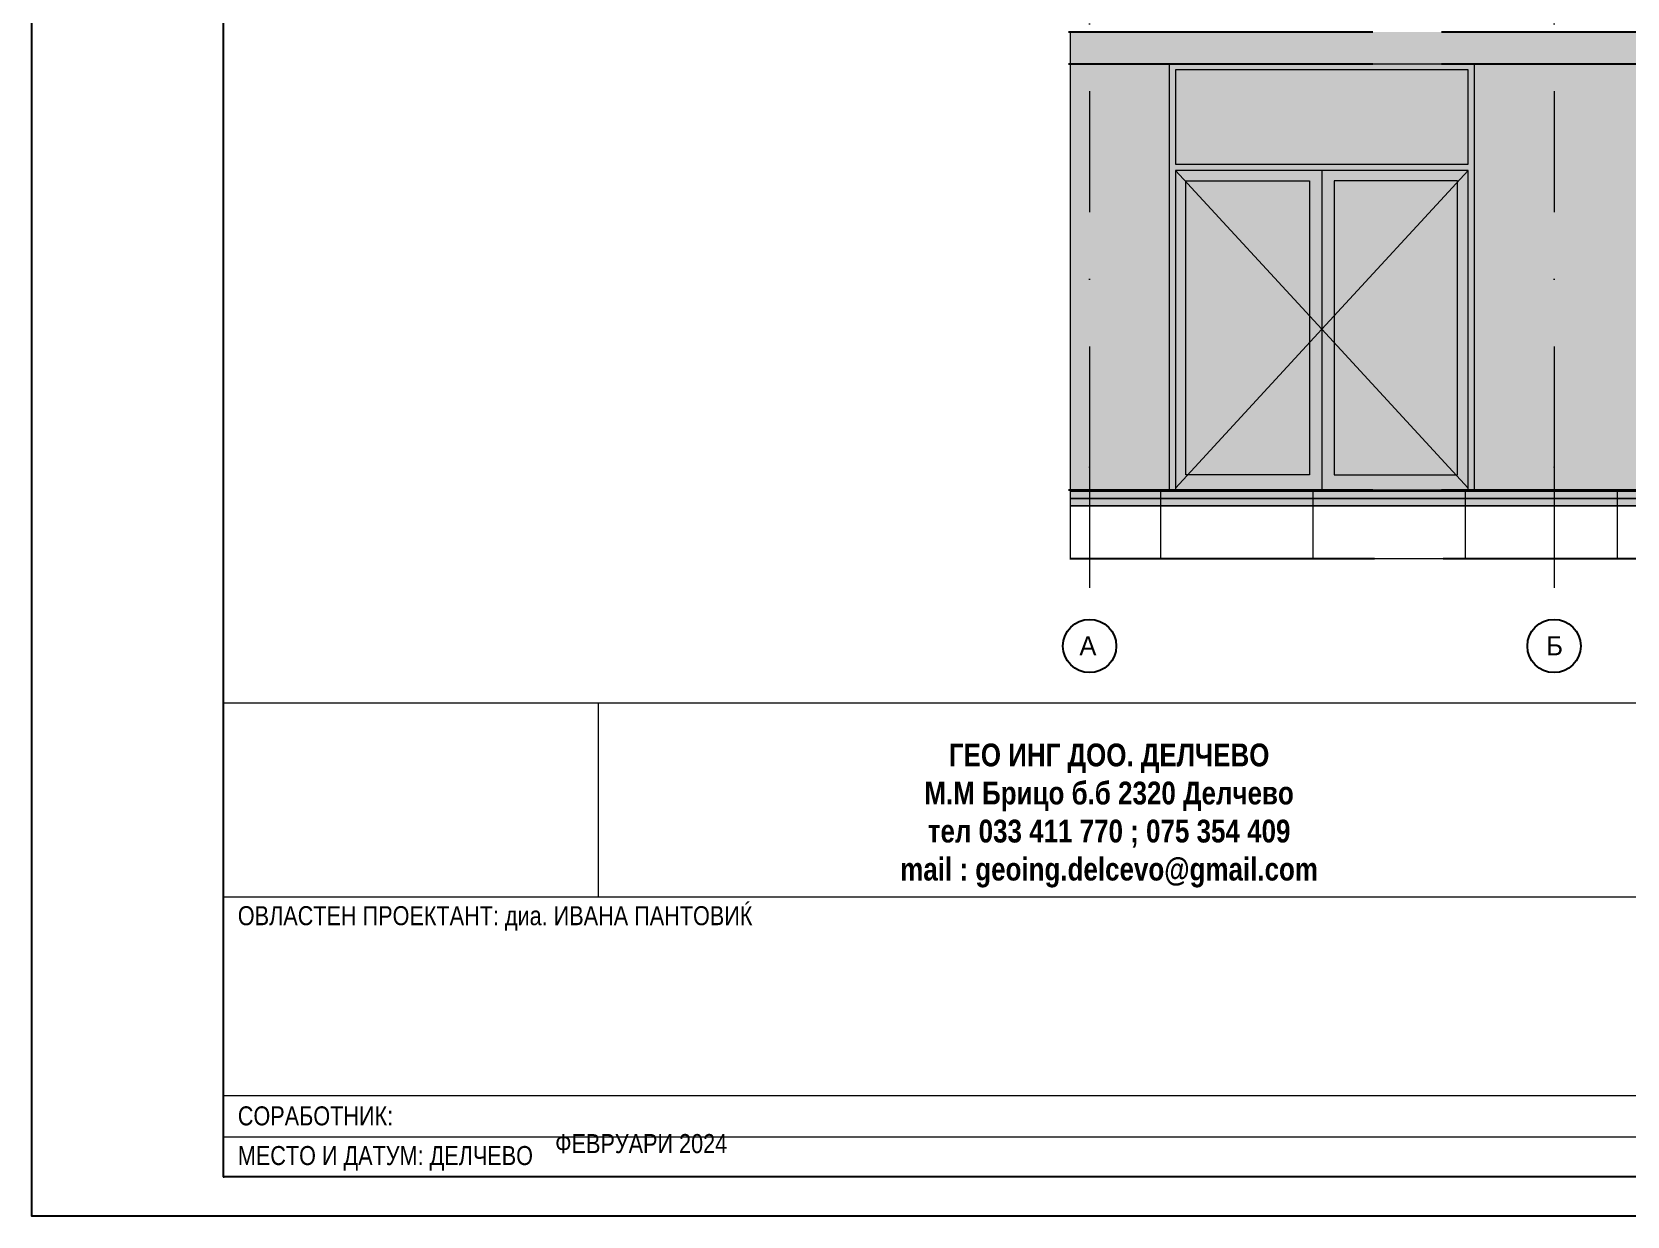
# Model space of a CAD drawing. Extents: x -1929 to 256751, y -18317 to 36108.
# Drawn here: x 6988 to 8035, y 29 to 807 of the extents above; entities that cross this region are included whole.
import ezdxf

# ---------------------------------------------------------------- set-up
doc = ezdxf.new("R2010")
doc.units = 0
doc.header["$LTSCALE"] = 5
doc.header["$MEASUREMENT"] = 0
doc.linetypes.add('- Осеви линии', pattern=[670.277762, 317.5, -176.388889, 0, -176.388874])
doc.linetypes.add('- Скирити линии', pattern=[245, 200, -45])
for name, color, linetype in [('4 _ - Фрагмент - Разрез.2D Elements', 7, 'Continuous'), ('4 _ - Щриховки - Основни.2D Elements', 7, 'Continuous'), ('6 _ - Конструктивни оси.Dimensioning', 7, 'Continuous'), ('7 _ - Основни елементи.2D Elements', 7, 'Continuous'), ('Structural - Bearing', 7, 'Continuous')]:
    doc.layers.add(name, color=color, linetype=linetype)
doc.styles.add('GENERATED_STYLE_1', font='GOTHIC.TTF')
doc.styles.add('GENERATED_STYLE_2', font='GOTHICB.TTF')
doc.styles.add('GENERATED_STYLE_3', font='GOTHIC.TTF')

msp = doc.modelspace()

# ---------------------------------------------------------------- hatches: boundary and pattern name
at = {"layer": '4 _ - Щриховки - Основни.2D Elements', "linetype": 'Continuous', "lineweight": 0, "true_color": 0xdedede}
msp.add_hatch(color=254, dxfattribs=at).paths.add_polyline_path([(8567.1, 504.9), (7670, 504.9), (7670, 500.1), (8567.1, 500.1)])
at = {"layer": '4 _ - Щриховки - Основни.2D Elements', "linetype": 'Continuous', "lineweight": 13}
msp.add_hatch(color=256, dxfattribs=at).paths.add_polyline_path([(8567.1, 500.1), (7670, 500.1), (7670, 495.3), (8567.1, 495.3)])
at = {"layer": 'Structural - Bearing', "linetype": 'Continuous', "lineweight": 0, "true_color": 0xdedede}
for points in [[(7670, 505.7), (7695, 505.7), (7695, 806.7), (7670, 806.7)], [(7695, 505.7), (7735, 505.7), (7735, 785.7), (7935, 785.7), (7935, 505.7), (7975, 505.7), (7975, 806.7), (7695, 806.7)], [(7975, 806.7), (7975, 505.7), (8000, 505.7), (8000, 806.7)], [(7735, 781.7), (7739, 781.7), (7931, 781.7), (7935, 781.7), (7935, 785.7), (7735, 785.7)], [(7739, 719.7), (7739, 781.7), (7735, 781.7), (7735, 505.7), (7739, 505.7), (7739, 715.7)], [(7739, 781.7), (7739, 719.7), (7931, 719.7), (7931, 781.7)], [(7931, 719.7), (7931, 715.7), (7931, 505.7), (7935, 505.7), (7935, 781.7), (7931, 781.7)], [(7739, 719.7), (7739, 715.7), (7931, 715.7), (7931, 719.7)], [(7739, 708.9), (7745.8, 708.9), (7827, 708.9), (7835, 708.9), (7835, 715.7), (7739, 715.7)], [(7835, 715.7), (7835, 708.9), (7843, 708.9), (7924.2, 708.9), (7931, 708.9), (7931, 715.7)], [(7745.8, 708.9), (7739, 708.9), (7739, 515.7), (7745.8, 515.7)], [(7745.8, 708.9), (7745.8, 515.7), (7827, 515.7), (7827, 708.9)], [(7835, 515.7), (7835, 708.9), (7827, 708.9), (7827, 515.7)], [(7835, 515.7), (7843, 515.7), (7843, 708.9), (7835, 708.9)], [(7843, 708.9), (7843, 515.7), (7924.2, 515.7), (7924.2, 708.9)], [(7924.2, 708.9), (7924.2, 515.7), (7931, 515.7), (7931, 708.9)], [(7739, 515.7), (7739, 505.7), (7835, 505.7), (7835, 515.7), (7827, 515.7), (7745.8, 515.7)], [(7835, 515.7), (7835, 505.7), (7931, 505.7), (7931, 515.7), (7924.2, 515.7), (7843, 515.7)]]:
    msp.add_hatch(color=254, dxfattribs=at).paths.add_polyline_path(points)
h = msp.add_hatch(color=254, dxfattribs=at)
h.paths.add_polyline_path([(8335, 806.7), (8000, 806.7), (8000, 505.7), (8335, 505.7)])
h.paths.add_polyline_path([(8060, 670.7), (8060, 785.7), (8260, 785.7), (8260, 670.7)], flags=0)
at = {"layer": 'Structural - Bearing', "linetype": 'Continuous', "lineweight": 20}
h = msp.add_hatch(dxfattribs=at)
h.set_pattern_fill('GRID_100X100_0001', color=256, scale=0.05, style=0, pattern_type=2)
h.set_pattern_definition([(0, (1929.19, 820.69), (0, 100), []), (90, (1929.19, 820.69), (-100, 0), [])])
h.paths.add_polyline_path([(7670, 505.7), (7670, 460.7), (8360, 460.7), (8360, 505.7)])

# ---------------------------------------------------------------- linework, layer by layer
at = {"layer": '4 _ - Щриховки - Основни.2D Elements', "linetype": 'Continuous', "lineweight": 13, "ltscale": 0.01, "flags": 128}
for points in [[(8567.1, 500.1), (7670, 500.1), (7670, 504.9), (8567.1, 504.9)], [(8567.1, 495.3), (7670, 495.3), (7670, 500.1), (8567.1, 500.1)]]:
    msp.add_lwpolyline(points, dxfattribs=at)
at = {"layer": '4 _ - Щриховки - Основни.2D Elements', "color": 254, "linetype": 'Continuous', "lineweight": 0, "ltscale": 0.01, "true_color": 0xdedede, "flags": 128}
msp.add_lwpolyline([(7670, 460.7), (7670, 495.3), (8567.1, 495.3)], dxfattribs=at)
at = {"layer": '6 _ - Конструктивни оси.Dimensioning', "linetype": '- Осеви линии', "lineweight": 20, "ltscale": 0.05}
for p, q in [((7682.5, 1270.7), (7682.5, 520.7)), ((7682.5, 1270.7), (7682.5, 520.7)), ((7682.5, 1270.7), (7682.5, 520.7)), ((7987.5, 1270.7), (7987.5, 520.7)), ((7987.5, 1270.7), (7987.5, 520.7)), ((7987.5, 1270.7), (7987.5, 520.7)), ((7682.5, 520.7), (7682.5, 420.7)), ((7682.5, 520.7), (7682.5, 420.7)), ((7682.5, 520.7), (7682.5, 420.7)), ((7987.5, 520.7), (7987.5, 420.7)), ((7987.5, 520.7), (7987.5, 420.7)), ((7987.5, 520.7), (7987.5, 420.7))]:
    msp.add_line(p, q, dxfattribs=at)
at = {"layer": '6 _ - Конструктивни оси.Dimensioning', "linetype": 'Continuous', "lineweight": 25, "ltscale": 0.01}
for centre in [(7682.5, 403.2), (7682.5, 403.2), (7682.5, 403.2), (7987.5, 403.2), (7987.5, 403.2), (7987.5, 403.2)]:
    msp.add_circle(centre, 17.5, dxfattribs=at)
at = {"layer": '6 _ - Конструктивни оси.Dimensioning', "color": 250, "linetype": '- Осеви линии', "lineweight": 20, "ltscale": 0.01, "true_color": 0x2a2a2a}
for p in [(7682.5, 520.7), (7682.5, 520.7), (7682.5, 520.7), (7682.5, 520.7), (7682.5, 520.7), (7682.5, 520.7), (7987.5, 520.7), (7987.5, 520.7), (7987.5, 520.7), (7987.5, 520.7), (7987.5, 520.7), (7987.5, 520.7)]:
    msp.add_point(p, dxfattribs=at)
at = {"layer": '7 _ - Основни елементи.2D Elements', "linetype": 'Continuous', "lineweight": 13, "ltscale": 0.01}
for p, q in [((7113.6, 365.9), (9014.1, 365.9)), ((7113.6, 365.9), (7113.6, 53.7)), ((7359.8, 365.9), (7359.8, 238.5)), ((7113.6, 238.5), (9012.6, 238.5)), ((7113.6, 107.8), (9012.6, 107.8)), ((7113.6, 80.7), (8910.7, 80.7))]:
    msp.add_line(p, q, dxfattribs=at)
at = {"layer": '7 _ - Основни елементи.2D Elements', "linetype": 'Continuous', "lineweight": 25, "ltscale": 0.2, "flags": 128}
for points in [[(6987.9, 1470.1), (9036.8, 1470.1), (9036.8, 28.6), (6987.9, 28.6)], [(7113.6, 1444.3), (9011, 1444.3), (9011, 54.4), (7113.6, 54.4)]]:
    msp.add_lwpolyline(points, close=True, dxfattribs=at)
at = {"layer": '7 _ - Основни елементи.2D Elements', "linetype": '- Скирити линии', "lineweight": 25, "ltscale": 0.2, "flags": 128}
for points in [[(7668.6, 806.7), (8360, 806.7)], [(7668.6, 785.7), (8360, 785.7)], [(7668.6, 505.7), (8360, 505.7)], [(7669.6, 460.7), (8361, 460.7)]]:
    msp.add_lwpolyline(points, dxfattribs=at)
at = {"layer": 'Structural - Bearing', "color": 250, "linetype": 'Continuous', "lineweight": 20, "ltscale": 0.01, "true_color": 0x2a2a2a}
for p, q in [((7670, 505.7), (7670, 806.7)), ((7735, 781.7), (7735, 785.7)), ((7735, 785.7), (7935, 785.7)), ((7735, 505.7), (7735, 781.7)), ((7739, 781.7), (7739, 719.7)), ((7931, 781.7), (7739, 781.7)), ((7931, 719.7), (7931, 781.7)), ((7935, 785.7), (7935, 781.7)), ((7935, 781.7), (7935, 505.7)), ((7739, 719.7), (7931, 719.7)), ((7739, 715.7), (7739, 505.7)), ((7931, 715.7), (7739, 715.7)), ((7835, 715.7), (7835, 505.7)), ((7931, 505.7), (7931, 715.7)), ((7745.8, 515.7), (7745.8, 708.9)), ((7745.8, 708.9), (7827, 708.9)), ((7827, 708.9), (7827, 515.7)), ((7843, 708.9), (7843, 515.7)), ((7924.2, 708.9), (7843, 708.9)), ((7924.2, 515.7), (7924.2, 708.9)), ((7827, 515.7), (7745.8, 515.7)), ((7843, 515.7), (7924.2, 515.7)), ((7670, 505.7), (7695, 505.7)), ((7735, 505.7), (7695, 505.7)), ((7739, 505.7), (7735, 505.7)), ((7935, 505.7), (7931, 505.7)), ((7975, 505.7), (7935, 505.7)), ((7975, 505.7), (8000, 505.7)), ((8335, 505.7), (8000, 505.7))]:
    msp.add_line(p, q, dxfattribs=at)
at = {"layer": 'Structural - Bearing', "color": 250, "linetype": 'Continuous', "lineweight": 18, "ltscale": 0.01, "true_color": 0x2a2a2a}
for p in [(7739, 715.6), (7931, 715.6), (7739, 507), (7931, 507)]:
    msp.add_line(p, (7835, 611.3), dxfattribs=at)
at = {"layer": 'Structural - Bearing', "linetype": 'Continuous', "lineweight": 20, "ltscale": 0.01}
for q in [(7670, 505.7), (8360, 460.7)]:
    msp.add_line((7670, 460.7), q, dxfattribs=at)
at = {"layer": 'Structural - Bearing', "color": 250, "linetype": 'Continuous', "lineweight": 20, "ltscale": 0.01, "true_color": 0x222222}
msp.add_line((7739, 505.7), (7931, 505.7), dxfattribs=at)

# ---------------------------------------------------------------- texts
at = {"layer": '4 _ - Фрагмент - Разрез.2D Elements', "linetype": 'Continuous', "lineweight": 35}
for s, insert, char_height, attachment_point, style in [('\\A1;{\\W0.850000x;\\pqc;\\fCentury Gothic|b1|i0|c204|p34;ГЕО ИНГ ДОО. ДЕЛЧЕВО\\P\\pqc;\\fCentury Gothic|b1|i0|c204|p34;М.М Брицо б.б 2320 Делчево \\P\\pqc;\\fCentury Gothic|b1|i0|c204|p34;тел 033 411 770 ; 075 354 409 \\P\\pqc;\\fCentury Gothic|b1|i0|c204|p34;mail : geoing.delcevo@gmail.com\\P\\pqc;\\fCentury Gothic|b0|i0|c204|p34;\\H0.833333x;}', (7695.3, 291.8), 15, 5, 'GENERATED_STYLE_2'), ('\\A1;{\\W0.850000x;\\pql;\\fCentury Gothic|b0|i0|c204|p34;ОВЛАСТЕН ПРОЕКТАНТ: д\\fCentury Gothic|b0|i0|c204|p34;иа\\fCentury Gothic|b0|i0|c204|p34;. ИВАНА ПАНТОВИЌ}', (7123.1, 224.2), 12.5, 4, 'GENERATED_STYLE_1'), ('\\A1;{\\W0.850000x;\\pql;\\fCentury Gothic|b0|i0|c204|p34;СОРАБОТНИК:}', (7123.1, 94.4), 12.5, 4, 'GENERATED_STYLE_1'), ('\\A1;{\\W0.850000x;\\pql;\\fCentury Gothic|b0|i0|c204|p34;МЕСТО И ДАТУМ: ДЕЛЧЕВО}', (7123.1, 66.6), 12.5, 4, 'GENERATED_STYLE_1'), ('\\A1;{\\W0.850000x;\\pql;\\fCentury Gothic|b0|i0|c204|p34;ФЕВРУАРИ 2024\\P\\pql;\\fCentury Gothic|b0|i0|c204|p34;}', (7331.5, 76.2), 12.5, 4, 'GENERATED_STYLE_1')]:
    msp.add_mtext(s, dxfattribs=dict(at, insert=insert, char_height=char_height, attachment_point=attachment_point, style=style))
at = {"layer": '6 _ - Конструктивни оси.Dimensioning', "linetype": 'Continuous', "lineweight": 13, "char_height": 12.5, "attachment_point": 1, "style": 'GENERATED_STYLE_3'}
for s, insert in [('\\A1;{\\pql;\\pt0;\\fCentury Gothic|b0|i0|c0|p34;А}', (7675.8, 409.6)), ('\\A1;{\\pql;\\pt0;\\fCentury Gothic|b0|i0|c0|p34;А}', (7675.8, 409.6)), ('\\A1;{\\pql;\\pt0;\\fCentury Gothic|b0|i0|c0|p34;А}', (7675.8, 409.6)), ('\\A1;{\\pql;\\pt0;\\fCentury Gothic|b0|i0|c0|p34;Б}', (7982.4, 409.6)), ('\\A1;{\\pql;\\pt0;\\fCentury Gothic|b0|i0|c0|p34;Б}', (7982.4, 409.6)), ('\\A1;{\\pql;\\pt0;\\fCentury Gothic|b0|i0|c0|p34;Б}', (7982.4, 409.6))]:
    msp.add_mtext(s, dxfattribs=dict(at, insert=insert))

doc.saveas('drawing.dxf')
